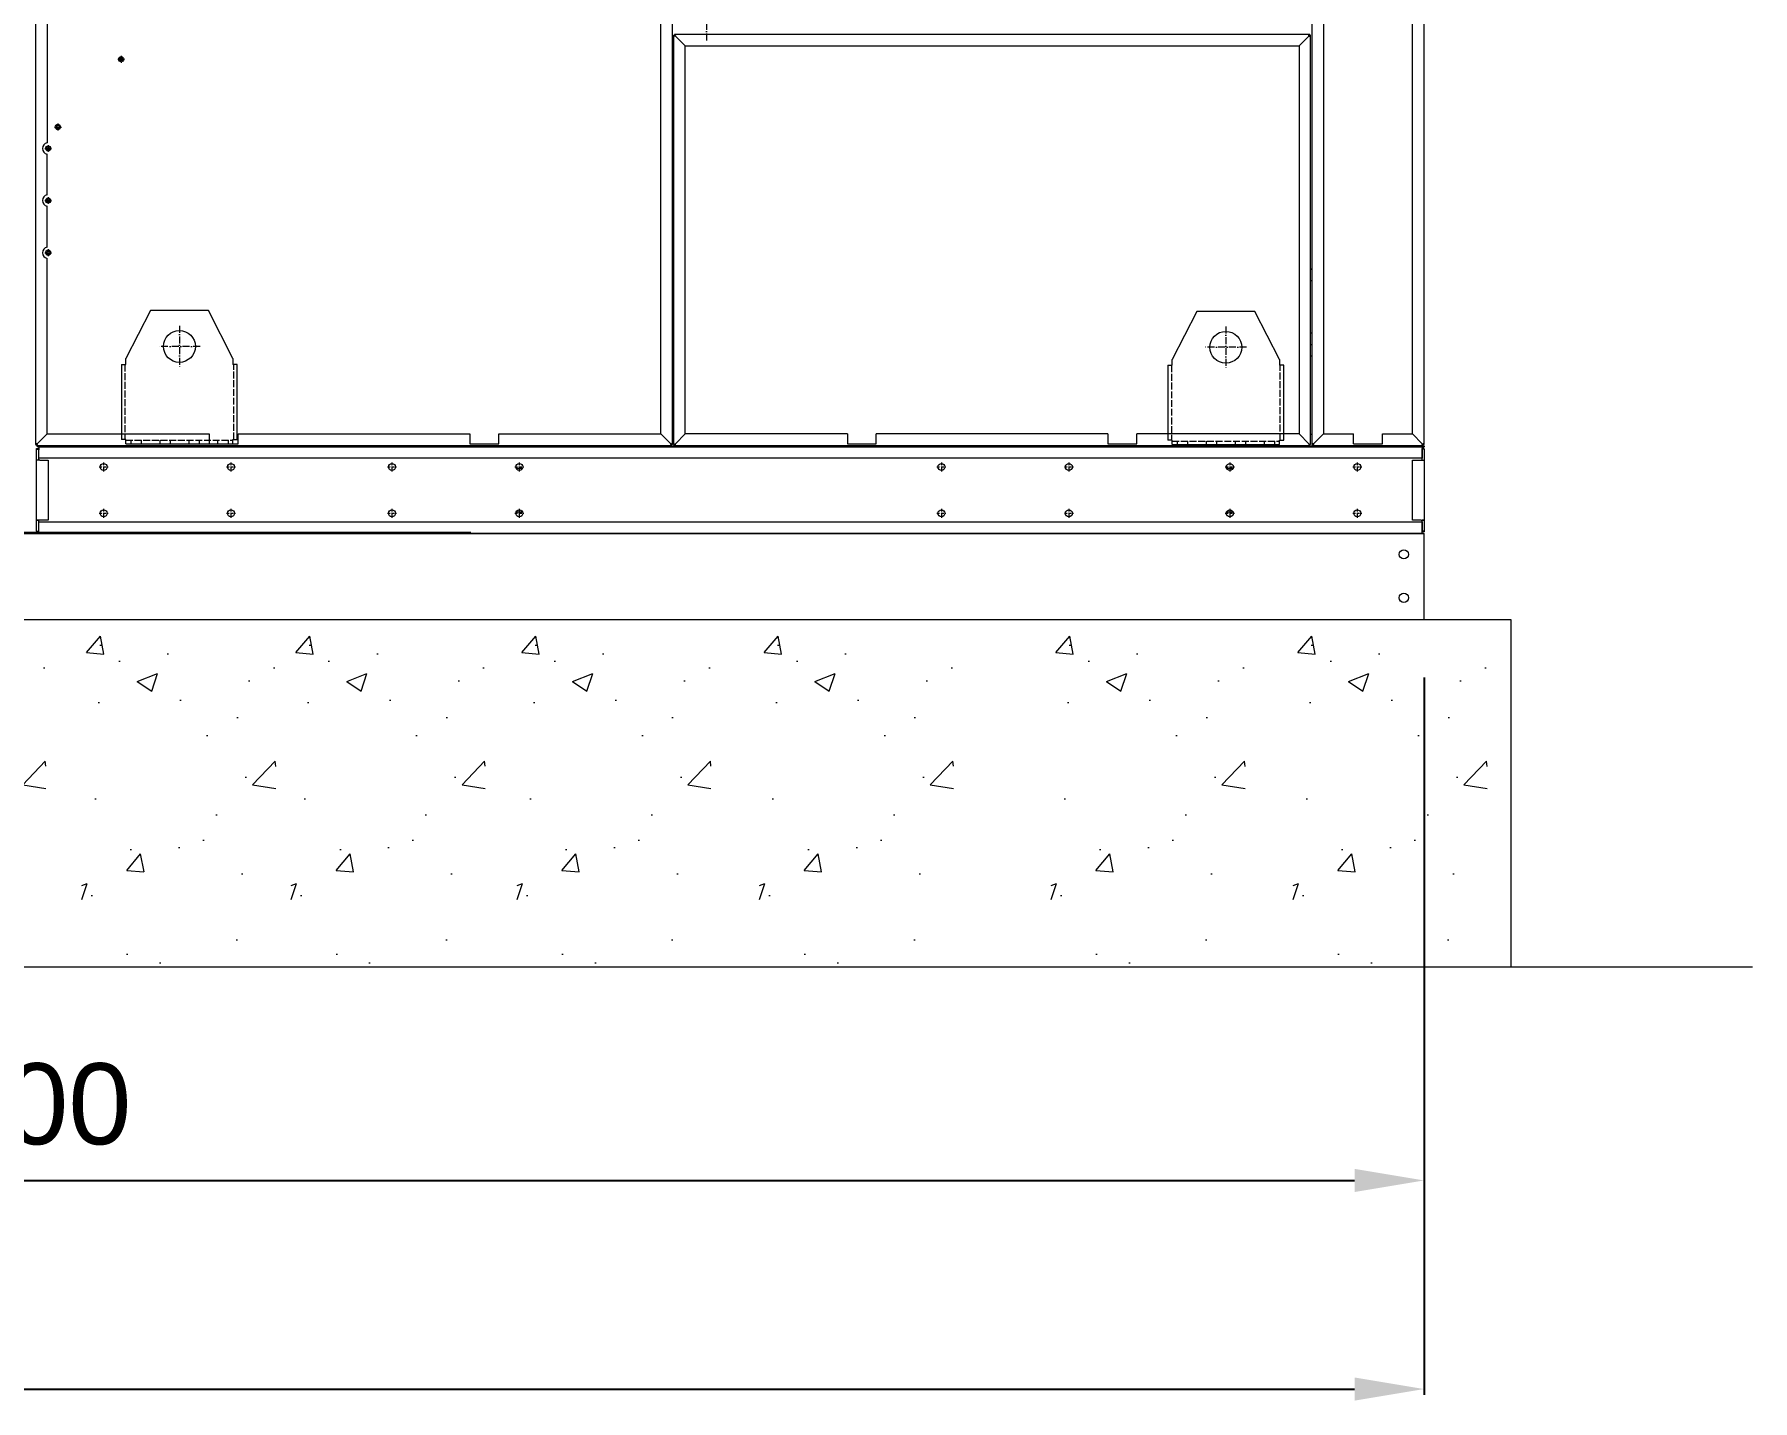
# Model space of a CAD drawing. Header units: millimetres. Extents: x -17070 to 45188, y -291348 to 34911.
# Drawn here: x 28873 to 31841, y 20202 to 22561 of the extents above; entities that cross this region are included whole.
import ezdxf

# ---------------------------------------------------------------- set-up
doc = ezdxf.new("R2010")
doc.units = ezdxf.units.MM
doc.linetypes.add('DASHDOT', pattern=[18.5, 12, -3, 0.5, -3])
doc.linetypes.add('DASHED', pattern=[15, 12, -3])
doc.layers.add('냉각탑_기초', color=23, linetype='Continuous')
doc.styles.get("Standard").update_dxf_attribs({"font": 'arial.ttf'})
doc.dimstyles.new('1.40', dxfattribs={"dimscale": 20, "dimtxt": 1.5, "dimasz": 1, "dimexe": 0.5, "dimexo": 0.5, "dimgap": 0.5, "dimtad": 1, "dimdec": 0, "dimzin": 0, "dimdsep": 46, "dimtxsty": 'Standard', "dimcen": 0, "dimclrd": 2, "dimclre": 2, "dimclrt": 3, "dimadec": 0, "dimazin": 0, "dimtfac": 1, "dimtdec": 0, "dimtmove": 0, "dimatfit": 0, "dimfxl": 1, "dimtolj": 1, "dimtzin": 0, "dimlwd": -1, "dimlwe": -1, "dimarcsym": 0})

# ---------------------------------------------------------------- blocks, each defined once
blk = doc.blocks.new('*D459')
at = {"color": 2, "transparency": 16777216}
for p, q in [((26373.4, 21598.8), (26373.4, 20571.8)), ((31273.4, 21450.4), (31273.4, 20571.8)), ((26493.4, 20581.8), (31153.4, 20581.8))]:
    blk.add_line(p, q, dxfattribs=at)
for points in [[(26493.4, 20601.8), (26493.4, 20561.8), (26373.4, 20581.8)], [(31153.4, 20601.8), (31153.4, 20561.8), (31273.4, 20581.8)]]:
    blk.add_solid(points, dxfattribs=at)
at = {"layer": 'Defpoints', "color": 0, "transparency": 16777216}
for p in [(26373.4, 21698.8), (31273.4, 21550.4), (31273.4, 20581.8)]:
    blk.add_point(p, dxfattribs=at)
at = {"color": 3, "lineweight": 5, "transparency": 16777216, "insert": (28823.4, 20713.2), "char_height": 140, "attachment_point": 5}
blk.add_mtext('\\A1;4900', dxfattribs=at)
blk = doc.blocks.new('*D451')
at = {"color": 2, "transparency": 16777216}
for p, q in [((25373.4, 21450.4), (25373.4, 20211.6)), ((31273.4, 21450.4), (31273.4, 20211.6)), ((25493.4, 20221.6), (31153.4, 20221.6))]:
    blk.add_line(p, q, dxfattribs=at)
for points in [[(25493.4, 20241.6), (25493.4, 20201.6), (25373.4, 20221.6)], [(31153.4, 20241.6), (31153.4, 20201.6), (31273.4, 20221.6)]]:
    blk.add_solid(points, dxfattribs=at)
at = {"layer": 'Defpoints', "color": 0, "transparency": 16777216}
for p in [(25373.4, 21550.4), (31273.4, 21550.4), (31273.4, 20221.6)]:
    blk.add_point(p, dxfattribs=at)
at = {"color": 3, "lineweight": 5, "transparency": 16777216, "insert": (28323.4, 20353.1), "char_height": 140, "attachment_point": 5}
blk.add_mtext('\\A1;5900', dxfattribs=at)
blk = doc.blocks.new('457536')
at = {"color": 7, "lineweight": 5}
for p, q in [((114592.520962, 89152.297332), (114550.020962, 89069.297332)), ((114692.520962, 89152.297332), (114592.520962, 89152.297332)), ((114735.020962, 89069.297332), (114692.520962, 89152.297332)), ((114542.520962, 89059.297332), (114542.520962, 88929.797332)), ((114742.520962, 88929.797332), (114742.520962, 89059.297332)), ((114550.020962, 88922.297332), (114735.020962, 88922.297332))]:
    blk.add_line(p, q, dxfattribs=at)
at = {"color": 7, "linetype": 'DASHDOT', "lineweight": 5}
for p, q in [((114642.520962, 89126.047332), (114642.520962, 89054.547332)), ((114678.270962, 89090.297332), (114606.770962, 89090.297332))]:
    blk.add_line(p, q, dxfattribs=at)
at = {"color": 7, "lineweight": 5, "ltscale": 0.09375}
for p, q in [((114542.520962, 89059.297332), (114550.020962, 89059.297332)), ((114742.520962, 89059.297332), (114735.020962, 89059.297332)), ((114550.020962, 88929.797332), (114542.520962, 88929.797332)), ((114550.020962, 88922.297332), (114550.020962, 88929.797332)), ((114735.020962, 88929.797332), (114742.520962, 88929.797332)), ((114735.020962, 88922.297332), (114735.020962, 88929.797332))]:
    blk.add_line(p, q, dxfattribs=at)
at = {"color": 7, "linetype": 'DASHED', "lineweight": 5}
for p, q in [((114548.520962, 89059.297332), (114548.520962, 88929.797332)), ((114736.520962, 88929.797332), (114736.520962, 89059.297332)), ((114550.020962, 88928.297332), (114735.020962, 88928.297332))]:
    blk.add_line(p, q, dxfattribs=at)
at = {"color": 7, "lineweight": 5, "ltscale": 0.125}
for p, q in [((114550.020962, 89059.297332), (114550.020962, 89069.297332)), ((114735.020962, 89069.297332), (114735.020962, 89059.297332))]:
    blk.add_line(p, q, dxfattribs=at)
at = {"color": 7, "linetype": 'DASHED', "lineweight": 5, "ltscale": 0.075}
for p, q in [((114558.520962, 88928.297332), (114558.520962, 88922.297332)), ((114576.520962, 88928.297332), (114576.520962, 88922.297332)), ((114608.520962, 88928.297332), (114608.520962, 88922.297332)), ((114626.520962, 88928.297332), (114626.520962, 88922.297332)), ((114658.520962, 88928.297332), (114658.520962, 88922.297332)), ((114676.520962, 88928.297332), (114676.520962, 88922.297332)), ((114708.520962, 88928.297332), (114708.520962, 88922.297332)), ((114726.520962, 88928.297332), (114726.520962, 88922.297332))]:
    blk.add_line(p, q, dxfattribs=at)
at = {"color": 7, "lineweight": 5}
blk.add_circle((114642.520962, 89090.297332), 27.5, dxfattribs=at)
blk = doc.blocks.new('1')
at = {"color": 7, "lineweight": 20}
for p, q in [((28875.4, 24895.7), (28875.4, 21853.9)), ((29975.4, 21853.9), (29975.4, 24895.7)), ((31079.4, 24895.7), (31079.4, 21853.9)), ((31273.4, 21853.9), (31273.4, 24895.7)), ((29955.4, 21870.8), (29955.4, 24870.1)), ((28895.4, 24689.7), (28895.4, 22373.6)), ((31099.4, 24531.1), (31099.4, 21870.8)), ((31253.4, 21870.8), (31253.4, 23860.9)), ((29977.4, 22557.7), (29977.4, 21853.9)), ((31074.3, 22560.8), (29980.5, 22560.8)), ((29997.4, 22540.8), (29980.5, 22557.7)), ((29980.5, 22557.7), (29997.4, 22540.8)), ((31074.3, 22557.7), (31057.4, 22540.8)), ((31057.4, 22540.8), (31074.3, 22557.7)), ((31077.4, 21853.9), (31077.4, 22557.7)), ((29997.4, 21870.8), (29997.4, 22540.8)), ((29997.4, 22540.8), (31057.4, 22540.8)), ((31057.4, 22540.8), (31057.4, 21870.8)), ((28895.4, 22283.6), (28895.4, 22354)), ((28895.4, 22193.6), (28895.4, 22264)), ((28895.4, 21870.8), (28895.4, 22174)), ((28878.5, 21853.9), (28895.4, 21870.8)), ((28895.4, 21870.8), (28878.5, 21853.9)), ((28895.4, 21870.8), (29175.4, 21870.8)), ((29225.4, 21870.8), (29625.4, 21870.8)), ((29675.4, 21870.8), (29955.4, 21870.8)), ((29955.4, 21870.8), (29972.3, 21853.9)), ((29980.5, 21853.9), (29997.4, 21870.8)), ((29997.4, 21870.8), (29980.5, 21853.9)), ((30277.4, 21870.8), (29997.4, 21870.8)), ((30727.4, 21870.8), (30327.4, 21870.8)), ((31057.4, 21870.8), (30777.4, 21870.8)), ((31057.4, 21870.8), (31074.3, 21853.9)), ((31074.3, 21853.9), (31057.4, 21870.8)), ((31082.5, 21853.9), (31099.4, 21870.8)), ((31099.4, 21870.8), (31151.4, 21870.8)), ((31201.4, 21870.8), (31253.4, 21870.8)), ((31253.4, 21870.8), (31270.3, 21853.9)), ((31270.3, 21853.9), (31253.4, 21870.8)), ((28878.5, 21850.8), (29972.3, 21850.8)), ((28880.2, 21850.4), (31273.4, 21850.4)), ((28880.9, 21848.8), (31269.9, 21848.8)), ((29175.4, 21853.9), (29225.4, 21853.9)), ((29625.4, 21853.9), (29675.4, 21853.9)), ((29980.5, 21850.8), (31074.3, 21850.8)), ((30277.4, 21853.9), (30327.4, 21853.9)), ((30727.4, 21853.9), (30777.4, 21853.9)), ((31082.5, 21850.8), (31270.3, 21850.8)), ((31151.4, 21853.9), (31201.4, 21853.9)), ((28877.4, 21722), (28877.4, 21825.6)), ((31269.9, 21828.8), (28880.9, 21828.8)), ((28897.4, 21825.6), (28897.4, 21722)), ((31253.4, 21722), (31253.4, 21825.6)), ((31273.4, 21825.6), (31273.4, 21722)), ((28880.9, 21718.8), (31269.9, 21718.8)), ((31269.9, 21698.8), (28880.9, 21698.8))]:
    blk.add_line(p, q, dxfattribs=at)
at = {"color": 7, "lineweight": 20, "ltscale": 0.0375}
for p, q in [((29977.4, 22559.2), (29977.4, 22557.7)), ((29980.5, 22560.8), (29979, 22560.8)), ((29979, 22557.7), (29979, 22559.2)), ((29979, 22559.2), (29980.5, 22559.2)), ((31075.8, 22560.8), (31074.3, 22560.8)), ((31074.3, 22559.2), (31075.8, 22559.2)), ((31075.8, 22559.2), (31075.8, 22557.7)), ((31077.4, 22557.7), (31077.4, 22559.2)), ((28875.4, 21853.9), (28875.4, 21852.4)), ((28877, 21852.4), (28877, 21853.9)), ((28878.5, 21853.9), (28877, 21853.9)), ((28878.5, 21852.4), (28877, 21852.4)), ((28877, 21850.8), (28878.5, 21850.8)), ((28877.4, 21852.4), (28877.4, 21853.9)), ((28878.5, 21853.9), (28878.5, 21852.4)), ((29972.3, 21853.9), (29973.8, 21853.9)), ((29973.8, 21852.4), (29972.3, 21852.4)), ((29972.3, 21850.8), (29973.8, 21850.8)), ((29973.8, 21853.9), (29973.8, 21852.4)), ((29975.4, 21852.4), (29975.4, 21853.9)), ((29977.4, 21853.9), (29977.4, 21852.4)), ((29979, 21852.4), (29979, 21853.9)), ((29980.5, 21852.4), (29979, 21852.4)), ((29979, 21850.8), (29980.5, 21850.8)), ((31075.8, 21852.4), (31074.3, 21852.4)), ((31074.3, 21850.8), (31075.8, 21850.8)), ((31075.8, 21853.9), (31075.8, 21852.4)), ((31077.4, 21852.4), (31077.4, 21853.9)), ((31079.4, 21853.9), (31079.4, 21852.4)), ((31081, 21852.4), (31081, 21853.9)), ((31082.5, 21853.9), (31081, 21853.9)), ((31082.5, 21852.4), (31081, 21852.4)), ((31081, 21850.8), (31082.5, 21850.8)), ((31082.5, 21853.9), (31082.5, 21852.4)), ((31270.3, 21853.9), (31271.8, 21853.9)), ((31271.8, 21852.4), (31270.3, 21852.4)), ((31270.3, 21850.8), (31271.8, 21850.8)), ((31271.8, 21853.9), (31271.8, 21852.4)), ((31273.4, 21852.4), (31273.4, 21853.9))]:
    blk.add_line(p, q, dxfattribs=at)
at = {"color": 7, "lineweight": 20, "ltscale": 0.04}
for p, q in [((29977.4, 22559.2), (29979, 22559.2)), ((29979, 22560.8), (29979, 22559.2)), ((29980.5, 22560.8), (29980.5, 22559.2)), ((31075.8, 22560.8), (31075.8, 22559.2)), ((31077.4, 22559.2), (31075.8, 22559.2)), ((28875.4, 21853.9), (28877, 21853.9)), ((28875.4, 21852.4), (28877, 21852.4)), ((28877, 21850.8), (28877, 21852.4)), ((28878.5, 21850.8), (28878.5, 21852.4)), ((29972.3, 21850.8), (29972.3, 21852.4)), ((29975.4, 21853.9), (29973.8, 21853.9)), ((29973.8, 21850.8), (29973.8, 21852.4)), ((29975.4, 21852.4), (29973.8, 21852.4)), ((29977.4, 21853.9), (29979, 21853.9)), ((29977.4, 21852.4), (29979, 21852.4)), ((29979, 21850.8), (29979, 21852.4)), ((29980.5, 21850.8), (29980.5, 21852.4)), ((31077.4, 21853.9), (31075.8, 21853.9)), ((31077.4, 21852.4), (31075.8, 21852.4)), ((31075.8, 21850.8), (31075.8, 21852.4)), ((31079.4, 21853.9), (31081, 21853.9)), ((31079.4, 21852.4), (31081, 21852.4)), ((31081, 21850.8), (31081, 21852.4)), ((31082.5, 21850.8), (31082.5, 21852.4)), ((31270.3, 21850.8), (31270.3, 21852.4)), ((31273.4, 21853.9), (31271.8, 21853.9)), ((31273.4, 21852.4), (31271.8, 21852.4)), ((31271.8, 21850.8), (31271.8, 21852.4)), ((31273.4, 21850.4), (31273.4, 21848.8))]:
    blk.add_line(p, q, dxfattribs=at)
at = {"color": 7, "lineweight": 20, "ltscale": 0.011313}
for p, q in [((29977.4, 22557.7), (29977.9, 22557.7)), ((31074.3, 22560.8), (31074.3, 22560.3)), ((31077.4, 22557.7), (31077, 22557.7)), ((31074.3, 21850.8), (31074.3, 21851.2))]:
    blk.add_line(p, q, dxfattribs=at)
at = {"color": 7, "lineweight": 20, "ltscale": 0.0775}
for p, q in [((29980.5, 22557.7), (29977.4, 22557.7)), ((31074.3, 22557.7), (31074.3, 22560.8)), ((31074.3, 22557.7), (31077.4, 22557.7)), ((29972.3, 21853.9), (29972.3, 21850.8)), ((31074.3, 21853.9), (31074.3, 21850.8)), ((31270.3, 21853.9), (31270.3, 21850.8))]:
    blk.add_line(p, q, dxfattribs=at)
at = {"color": 7, "linetype": 'DASHDOT', "lineweight": 20}
blk.add_line((30034.3, 22580.5), (30034.3, 22548), dxfattribs=at)
at = {"color": 7, "linetype": 'DASHDOT', "lineweight": 20, "ltscale": 0.2925}
for p, q in [((29023.2, 22523.6), (29023.2, 22511.9)), ((28914.1, 22406.6), (28914.1, 22394.9)), ((28897.3, 22369.6), (28897.3, 22357.9)), ((28897.3, 22279.6), (28897.3, 22267.9)), ((28897.3, 22189.6), (28897.3, 22177.9))]:
    blk.add_line(p, q, dxfattribs=at)
at = {"color": 7, "lineweight": 20, "ltscale": 0.1}
blk.add_line((29977.4, 22525), (29975.4, 22528.5), dxfattribs=at)
at = {"color": 7, "linetype": 'DASHDOT', "lineweight": 20, "ltscale": 0.292502}
for p, q in [((29017.4, 22517.8), (29029.1, 22517.8)), ((28891.5, 22363.8), (28903.2, 22363.8)), ((28891.5, 22273.8), (28903.2, 22273.8)), ((28891.5, 22183.8), (28903.2, 22183.8))]:
    blk.add_line(p, q, dxfattribs=at)
at = {"color": 7, "linetype": 'DASHDOT', "lineweight": 20, "ltscale": 0.195001}
for p, q in [((29019.4, 22517.8), (29027.2, 22517.8)), ((28910.3, 22400.7), (28918.1, 22400.7)), ((28897.4, 22367.7), (28897.4, 22359.9)), ((28893.5, 22273.8), (28901.3, 22273.8))]:
    blk.add_line(p, q, dxfattribs=at)
at = {"color": 7, "linetype": 'DASHDOT', "lineweight": 20, "ltscale": 0.195}
for p, q in [((29023.3, 22521.7), (29023.3, 22513.9)), ((28914.2, 22404.6), (28914.2, 22396.8)), ((28897.4, 22277.7), (28897.4, 22269.9)), ((28897.4, 22187.7), (28897.4, 22179.9))]:
    blk.add_line(p, q, dxfattribs=at)
at = {"color": 7, "linetype": 'DASHDOT', "lineweight": 20, "ltscale": 0.292499}
blk.add_line((28908.3, 22400.8), (28920, 22400.8), dxfattribs=at)
at = {"color": 7, "linetype": 'DASHDOT', "lineweight": 20, "ltscale": 0.194998}
for p, q in [((28893.5, 22363.8), (28901.3, 22363.8)), ((28893.5, 22183.8), (28901.3, 22183.8))]:
    blk.add_line(p, q, dxfattribs=at)
at = {"color": 7, "lineweight": 20, "ltscale": 0.05}
for p, q in [((29977.4, 22155.4), (29975.4, 22155.4)), ((31079.4, 22155.4), (31077.4, 22155.4)), ((31077.4, 22155.4), (31079.4, 22155.4)), ((31079.4, 22135.4), (31077.4, 22135.4)), ((29975.4, 22045.4), (29977.4, 22045.4)), ((29975.4, 22025.4), (29977.4, 22025.4)), ((31077.4, 22045.4), (31079.4, 22045.4)), ((31077.4, 22025.4), (31079.4, 22025.4)), ((31077.4, 21870.4), (31079.4, 21870.4))]:
    blk.add_line(p, q, dxfattribs=at)
at = {"color": 7, "lineweight": 20, "ltscale": 0.049994}
for p, q in [((29977.4, 22135.4), (29975.4, 22135.4)), ((31079.4, 22005.4), (31077.4, 22005.4))]:
    blk.add_line(p, q, dxfattribs=at)
at = {"color": 7, "lineweight": 20, "ltscale": 0.4225}
for p, q in [((29175.4, 21870.8), (29175.4, 21853.9)), ((29225.4, 21853.9), (29225.4, 21870.8)), ((29625.4, 21870.8), (29625.4, 21853.9)), ((29675.4, 21853.9), (29675.4, 21870.8)), ((30277.4, 21870.8), (30277.4, 21853.9)), ((30327.4, 21853.9), (30327.4, 21870.8)), ((30727.4, 21870.8), (30727.4, 21853.9)), ((30777.4, 21853.9), (30777.4, 21870.8)), ((31151.4, 21853.9), (31151.4, 21870.8)), ((31201.4, 21853.9), (31201.4, 21870.8))]:
    blk.add_line(p, q, dxfattribs=at)
at = {"color": 7, "lineweight": 20, "ltscale": 0.0225}
for p, q in [((28877.4, 21844.7), (28877.4, 21845.6)), ((28877.4, 21844.7), (28877.4, 21845.6)), ((28880.6, 21844.7), (28880.6, 21845.6)), ((31270.2, 21844.7), (31270.2, 21845.6)), ((31273.4, 21844.7), (31273.4, 21845.6)), ((28877.4, 21702.9), (28877.4, 21702)), ((28877.4, 21702.9), (28877.4, 21702)), ((28880.6, 21702.9), (28880.6, 21702)), ((31270.2, 21702.9), (31270.2, 21702)), ((31273.4, 21702.9), (31273.4, 21702))]:
    blk.add_line(p, q, dxfattribs=at)
at = {"color": 7, "lineweight": 20, "ltscale": 0.08}
for p, q in [((28877.4, 21845.6), (28880.6, 21845.6)), ((28877.4, 21844.7), (28880.6, 21844.7)), ((31273.4, 21845.6), (31270.2, 21845.6)), ((31273.4, 21844.7), (31270.2, 21844.7)), ((28877.4, 21722), (28880.6, 21722)), ((31273.4, 21722), (31270.2, 21722)), ((28877.4, 21702.9), (28880.6, 21702.9)), ((28877.4, 21702), (28880.6, 21702)), ((31273.4, 21702.9), (31270.2, 21702.9)), ((31273.4, 21702), (31270.2, 21702))]:
    blk.add_line(p, q, dxfattribs=at)
at = {"color": 7, "lineweight": 20, "ltscale": 0.4775}
for p, q in [((28877.4, 21825.6), (28877.4, 21844.7)), ((28880.6, 21844.7), (28880.6, 21825.6)), ((31270.2, 21825.6), (31270.2, 21844.7)), ((31273.4, 21844.7), (31273.4, 21825.6)), ((28877.4, 21702.9), (28877.4, 21722)), ((28880.6, 21722), (28880.6, 21702.9)), ((31270.2, 21702.9), (31270.2, 21722)), ((31273.4, 21722), (31273.4, 21702.9))]:
    blk.add_line(p, q, dxfattribs=at)
at = {"color": 7, "lineweight": 20, "ltscale": 0.017501}
blk.add_line((28880.2, 21848.8), (28880.9, 21848.8), dxfattribs=at)
at = {"color": 7, "lineweight": 20, "ltscale": 0.0075}
for p, q in [((28880.9, 21845.6), (28880.6, 21845.6)), ((28880.9, 21702), (28880.6, 21702))]:
    blk.add_line(p, q, dxfattribs=at)
at = {"color": 7, "lineweight": 20, "ltscale": 0.13}
for p, q in [((28880.9, 21848.8), (28880.9, 21843.6)), ((31269.9, 21848.8), (31269.9, 21843.6)), ((28882.6, 21825.6), (28877.4, 21825.6)), ((31268.2, 21825.6), (31273.4, 21825.6)), ((28882.6, 21722), (28877.4, 21722)), ((31268.2, 21722), (31273.4, 21722)), ((28880.9, 21698.8), (28880.9, 21704)), ((31269.9, 21698.8), (31269.9, 21704))]:
    blk.add_line(p, q, dxfattribs=at)
at = {"color": 7, "lineweight": 20, "ltscale": 0.37}
for p, q in [((28880.9, 21828.8), (28880.9, 21843.6)), ((31269.9, 21843.6), (31269.9, 21828.8)), ((28882.6, 21825.6), (28897.4, 21825.6)), ((31253.4, 21825.6), (31268.2, 21825.6)), ((28897.4, 21722), (28882.6, 21722)), ((31268.2, 21722), (31253.4, 21722)), ((28880.9, 21704), (28880.9, 21718.8)), ((31269.9, 21718.8), (31269.9, 21704))]:
    blk.add_line(p, q, dxfattribs=at)
at = {"color": 7, "lineweight": 20, "ltscale": 0.010007}
for p, q in [((29474.4, 21850.4), (29474.4, 21850.8)), ((29727.4, 21850.4), (29727.4, 21850.8)), ((30921.4, 21850.4), (30921.4, 21850.8)), ((31174.4, 21850.4), (31174.4, 21850.8))]:
    blk.add_line(p, q, dxfattribs=at)
at = {"color": 7, "lineweight": 20, "ltscale": 0.087499}
blk.add_line((31269.9, 21848.8), (31273.4, 21848.8), dxfattribs=at)
at = {"color": 7, "lineweight": 20, "ltscale": 0.007482}
for p, q in [((31269.9, 21845.6), (31270.2, 21845.6)), ((31269.9, 21702), (31270.2, 21702))]:
    blk.add_line(p, q, dxfattribs=at)
at = {"color": 7, "lineweight": 20, "ltscale": 0.01003}
for p, q in [((28877.4, 21825.6), (28877.8, 21825.6)), ((31273.4, 21825.6), (31273, 21825.6))]:
    blk.add_line(p, q, dxfattribs=at)
at = {"color": 7, "linetype": 'DASHDOT', "lineweight": 20, "ltscale": 0.389999}
for p, q in [((28985.1, 21813.8), (29000.7, 21813.8)), ((29205.1, 21813.8), (29220.7, 21813.8)), ((29483.1, 21813.8), (29498.7, 21813.8)), ((28985.1, 21733.8), (29000.7, 21733.8)), ((29205.1, 21733.8), (29220.7, 21733.8)), ((29483.1, 21733.8), (29498.7, 21733.8))]:
    blk.add_line(p, q, dxfattribs=at)
at = {"color": 7, "linetype": 'DASHDOT', "lineweight": 20, "ltscale": 0.39}
for p, q in [((28992.9, 21821.6), (28992.9, 21806)), ((29212.9, 21821.6), (29212.9, 21806)), ((29490.9, 21821.6), (29490.9, 21806)), ((29710.9, 21821.6), (29710.9, 21806)), ((30439.9, 21821.6), (30439.9, 21806)), ((30659.9, 21821.6), (30659.9, 21806)), ((30937.9, 21821.6), (30937.9, 21806)), ((31157.9, 21821.6), (31157.9, 21806)), ((28992.9, 21741.6), (28992.9, 21726)), ((29212.9, 21741.6), (29212.9, 21726)), ((29490.9, 21741.6), (29490.9, 21726)), ((29710.9, 21741.6), (29710.9, 21726)), ((30439.9, 21741.6), (30439.9, 21726)), ((30659.9, 21741.6), (30659.9, 21726)), ((30937.9, 21741.6), (30937.9, 21726)), ((31157.9, 21741.6), (31157.9, 21726))]:
    blk.add_line(p, q, dxfattribs=at)
at = {"color": 7, "linetype": 'DASHDOT', "lineweight": 20, "ltscale": 0.389996}
for p, q in [((29703.1, 21813.8), (29718.7, 21813.8)), ((30432.1, 21813.8), (30447.7, 21813.8)), ((30652.1, 21813.8), (30667.7, 21813.8)), ((30930.1, 21813.8), (30945.7, 21813.8)), ((31150.1, 21813.8), (31165.7, 21813.8)), ((29703.1, 21733.8), (29718.7, 21733.8)), ((30432.1, 21733.8), (30447.7, 21733.8)), ((30652.1, 21733.8), (30667.7, 21733.8)), ((30930.1, 21733.8), (30945.7, 21733.8)), ((31150.1, 21733.8), (31165.7, 21733.8))]:
    blk.add_line(p, q, dxfattribs=at)
at = {"color": 7, "lineweight": 20, "ltscale": 0.272691}
for p, q in [((29716.4, 21811.3), (29705.5, 21811.3)), ((30943.4, 21811.3), (30932.5, 21811.3))]:
    blk.add_line(p, q, dxfattribs=at)
at = {"color": 7, "lineweight": 20, "ltscale": 0.272744}
for p, q in [((29705.5, 21736.3), (29716.4, 21736.3)), ((30932.5, 21736.3), (30943.4, 21736.3))]:
    blk.add_line(p, q, dxfattribs=at)
at = {"color": 0, "lineweight": 20}
for p, q in [((25373.4, 21698.8), (31273.4, 21698.8)), ((31273.4, 21698.8), (26373.4, 21698.8)), ((31273.4, 21550.4), (31273.4, 21698.8))]:
    blk.add_line(p, q, dxfattribs=at)
at = {"color": 7, "lineweight": 20, "ltscale": 0.280701}
blk.add_line((29627.4, 21700.4), (26419.4, 21700.4), dxfattribs=at)
at = {"lineweight": 5}
blk.add_line((25373.4, 21550.4), (31273.4, 21550.4), dxfattribs=at)
at = {"color": 7, "lineweight": 20}
for centre, radius in [((29023.2, 22517.8), 4.5), ((29023.3, 22517.8), 3), ((28914.1, 22400.8), 4.5), ((28914.2, 22400.7), 3), ((28897.3, 22363.8), 4.5), ((28897.4, 22363.8), 3), ((28897.3, 22273.8), 4.5), ((28897.4, 22273.8), 3), ((28897.3, 22183.8), 4.5), ((28897.4, 22183.8), 3), ((28992.9, 21813.8), 6), ((29212.9, 21813.8), 6), ((29490.9, 21813.8), 6), ((29710.9, 21813.8), 6), ((30439.9, 21813.8), 6), ((30659.9, 21813.8), 6), ((30937.9, 21813.8), 6), ((31157.9, 21813.8), 6), ((28992.9, 21733.8), 6), ((29212.9, 21733.8), 6), ((29490.9, 21733.8), 6), ((29710.9, 21733.8), 6), ((30439.9, 21733.8), 6), ((30659.9, 21733.8), 6), ((30937.9, 21733.8), 6), ((31157.9, 21733.8), 6)]:
    blk.add_circle(centre, radius, dxfattribs=at)
at = {"lineweight": 20}
for centre in [(31238.4, 21662.9), (31238.4, 21587.9)]:
    blk.add_circle(centre, 8, dxfattribs=at)
at = {"color": 7, "lineweight": 20}
for centre, radius, start, end in [((28897.3, 22363.8), 10, 100.9528, 259.0472), ((28897.3, 22273.8), 10, 100.9528, 259.0472), ((28897.3, 22183.8), 10, 100.9528, 259.0472), ((28880.2, 21851.6), 2.8, 196.6008, 270), ((28880.2, 21851.6), 1.2, 221.8083, 270), ((31268.2, 21843.6), 5.2, 22.62, 70.9179), ((29458.6, 21704), 5.2, 269.7376, 270), ((29523.2, 21704), 5.2, 270, 270.2624), ((29743.2, 21704), 5.2, 270, 270.2624), ((30905.6, 21704), 5.2, 269.7376, 270), ((30970.2, 21704), 5.2, 270, 270.2624), ((31125.6, 21704), 5.2, 269.7376, 270), ((31190.2, 21704), 5.2, 270, 270.2624)]:
    blk.add_arc(centre, radius, start, end, dxfattribs=at)
at = {"color": 0, "lineweight": 20}
for p in [(-85518.6, -67068.4), (-83711.6, -67069.9)]:
    blk.add_blockref('457536', p, dxfattribs=at)

msp = doc.modelspace()

# ---------------------------------------------------------------- hatches: boundary and pattern name
at = {"layer": '냉각탑_기초', "lineweight": 20, "ltscale": 30}
h = msp.add_hatch(dxfattribs=at)
h.set_pattern_fill('AR-CONC', color=256, scale=50, style=0)
h.set_pattern_definition([(50, (13964.67, 5009.1), (358.63, -31.376), [37.5, -412.5]), (355, (13964.67, 5009.1), (-69.3757, 376.096), [30, -330]), (100.4514, (13994.55, 5006.5), (289.2547, 344.72), [31.87, -350.571]), (46.1842, (13964.67, 5109.1), (533.6205, -82.7595), [56.25, -618.75]), (96.6356, (14009.14, 5102.2), (467.331, 487.059), [47.805, -525.856]), (351.1842, (13964.67, 5109.1), (467.331, 487.059), [45, -495]), (21, (14014.67, 5084.1), (298.4535, -201.3094), [37.5, -412.5]), (326, (14014.67, 5084.1), (121.6577, 362.575), [30, -330]), (71.4514, (14039.54, 5067.34), (420.1113, 161.265), [31.87, -350.571]), (37.5, (13964.67, 5009.11), (6.0799, 166.4469), [0, -326, 0, -335, 0, -331.25]), (7.5, (13964.67, 5009.11), (131.5348, 197.2059), [0, -191, 0, -318.5, 0, -126.25]), (327.5, (13853.17, 5009.11), (266.9112, -11.2774), [0, -125, 0, -390, 0, -517.5]), (317.5, (13803.17, 5009.1), (291.593, 50.0525), [0, -162.5, 0, -259, 0, -367.5])])
h.paths.add_polyline_path([(28893.2, 21550.4), (28558.2, 21550.4), (28558.2, 20950.4), (28893.2, 20950.4)])
h = msp.add_hatch(dxfattribs=at)
h.set_pattern_fill('AR-CONC', color=256, scale=50, style=0)
h.set_pattern_definition([(50, (14361.75, 5009.1), (358.63, -31.376), [37.5, -412.5]), (355, (14361.75, 5009.1), (-69.3757, 376.096), [30, -330]), (100.4514, (14391.64, 5006.5), (289.2547, 344.72), [31.87, -350.571]), (46.1842, (14361.75, 5109.1), (533.6205, -82.7595), [56.25, -618.75]), (96.6356, (14406.2, 5102.2), (467.331, 487.059), [47.805, -525.856]), (351.1842, (14361.75, 5109.1), (467.331, 487.059), [45, -495]), (21, (14411.75, 5084.1), (298.4535, -201.3094), [37.5, -412.5]), (326, (14411.75, 5084.1), (121.6577, 362.575), [30, -330]), (71.4514, (14436.63, 5067.34), (420.1113, 161.265), [31.87, -350.571]), (37.5, (14361.75, 5009.11), (6.0799, 166.4469), [0, -326, 0, -335, 0, -331.25]), (7.5, (14361.75, 5009.11), (131.5348, 197.2059), [0, -191, 0, -318.5, 0, -126.25]), (327.5, (14250.25, 5009.11), (266.9112, -11.2774), [0, -125, 0, -390, 0, -517.5]), (317.5, (14200.25, 5009.1), (291.593, 50.0525), [0, -162.5, 0, -259, 0, -367.5])])
h.paths.add_polyline_path([(29290.3, 21550.4), (28955.3, 21550.4), (28955.3, 20950.4), (29290.3, 20950.4)])
h = msp.add_hatch(dxfattribs=at)
h.set_pattern_fill('AR-CONC', color=256, scale=50, style=0)
h.set_pattern_definition([(50, (14723.4, 5009.1), (358.63, -31.376), [37.5, -412.5]), (355, (14723.4, 5009.1), (-69.3757, 376.096), [30, -330]), (100.4514, (14753.28, 5006.5), (289.2547, 344.72), [31.87, -350.571]), (46.1842, (14723.4, 5109.1), (533.6205, -82.7595), [56.25, -618.75]), (96.6356, (14767.86, 5102.2), (467.331, 487.059), [47.805, -525.856]), (351.1842, (14723.4, 5109.1), (467.331, 487.059), [45, -495]), (21, (14773.4, 5084.1), (298.4535, -201.3094), [37.5, -412.5]), (326, (14773.4, 5084.1), (121.6577, 362.575), [30, -330]), (71.4514, (14798.26, 5067.34), (420.1113, 161.265), [31.87, -350.571]), (37.5, (14723.39, 5009.11), (6.0799, 166.4469), [0, -326, 0, -335, 0, -331.25]), (7.5, (14723.39, 5009.11), (131.5348, 197.2059), [0, -191, 0, -318.5, 0, -126.25]), (327.5, (14611.89, 5009.11), (266.9112, -11.2774), [0, -125, 0, -390, 0, -517.5]), (317.5, (14561.9, 5009.1), (291.593, 50.0525), [0, -162.5, 0, -259, 0, -367.5])])
h.paths.add_polyline_path([(29651.9, 21550.4), (29316.9, 21550.4), (29316.9, 20950.4), (29651.9, 20950.4)])
h = msp.add_hatch(dxfattribs=at)
h.set_pattern_fill('AR-CONC', color=256, scale=50, style=0)
h.set_pattern_definition([(50, (15113.4, 5009.1), (358.63, -31.376), [37.5, -412.5]), (355, (15113.4, 5009.1), (-69.3757, 376.096), [30, -330]), (100.4514, (15143.27, 5006.5), (289.2547, 344.72), [31.87, -350.571]), (46.1842, (15113.4, 5109.1), (533.6205, -82.7595), [56.25, -618.75]), (96.6356, (15157.85, 5102.2), (467.331, 487.059), [47.805, -525.856]), (351.1842, (15113.4, 5109.1), (467.331, 487.059), [45, -495]), (21, (15163.4, 5084.1), (298.4535, -201.3094), [37.5, -412.5]), (326, (15163.4, 5084.1), (121.6577, 362.575), [30, -330]), (71.4514, (15188.26, 5067.34), (420.1113, 161.265), [31.87, -350.571]), (37.5, (15113.39, 5009.11), (6.0799, 166.4469), [0, -326, 0, -335, 0, -331.25]), (7.5, (15113.39, 5009.11), (131.5348, 197.2059), [0, -191, 0, -318.5, 0, -126.25]), (327.5, (15001.89, 5009.11), (266.9112, -11.2774), [0, -125, 0, -390, 0, -517.5]), (317.5, (14951.89, 5009.1), (291.593, 50.0525), [0, -162.5, 0, -259, 0, -367.5])])
h.paths.add_polyline_path([(30041.9, 21550.4), (29706.9, 21550.4), (29706.9, 20950.4), (30041.9, 20950.4)])
h = msp.add_hatch(dxfattribs=at)
h.set_pattern_fill('AR-CONC', color=256, scale=50, style=0)
h.set_pattern_definition([(50, (15531.9, 5009.1), (358.63, -31.376), [37.5, -412.5]), (355, (15531.9, 5009.1), (-69.3757, 376.096), [30, -330]), (100.4514, (15561.78, 5006.5), (289.2547, 344.72), [31.87, -350.571]), (46.1842, (15531.9, 5109.1), (533.6205, -82.7595), [56.25, -618.75]), (96.6356, (15576.36, 5102.2), (467.331, 487.059), [47.805, -525.856]), (351.1842, (15531.9, 5109.1), (467.331, 487.059), [45, -495]), (21, (15581.9, 5084.1), (298.4535, -201.3094), [37.5, -412.5]), (326, (15581.9, 5084.1), (121.6577, 362.575), [30, -330]), (71.4514, (15606.76, 5067.34), (420.1113, 161.265), [31.87, -350.571]), (37.5, (15531.89, 5009.11), (6.0799, 166.4469), [0, -326, 0, -335, 0, -331.25]), (7.5, (15531.9, 5009.11), (131.5348, 197.2059), [0, -191, 0, -318.5, 0, -126.25]), (327.5, (15420.39, 5009.11), (266.9112, -11.2774), [0, -125, 0, -390, 0, -517.5]), (317.5, (15370.4, 5009.1), (291.593, 50.0525), [0, -162.5, 0, -259, 0, -367.5])])
h.paths.add_polyline_path([(30460.4, 21550.4), (30125.4, 21550.4), (30125.4, 20950.4), (30460.4, 20950.4)])
h = msp.add_hatch(dxfattribs=at)
h.set_pattern_fill('AR-CONC', color=256, scale=50, style=0)
h.set_pattern_definition([(50, (16035.65, 5009.1), (358.63, -31.376), [37.5, -412.5]), (355, (16035.65, 5009.1), (-69.3757, 376.096), [30, -330]), (100.4514, (16065.53, 5006.5), (289.2547, 344.72), [31.87, -350.571]), (46.1842, (16035.65, 5109.1), (533.6205, -82.7595), [56.25, -618.75]), (96.6356, (16080.1, 5102.2), (467.331, 487.059), [47.805, -525.856]), (351.1842, (16035.65, 5109.1), (467.331, 487.059), [45, -495]), (21, (16085.65, 5084.1), (298.4535, -201.3094), [37.5, -412.5]), (326, (16085.65, 5084.1), (121.6577, 362.575), [30, -330]), (71.4514, (16110.52, 5067.34), (420.1113, 161.265), [31.87, -350.571]), (37.5, (16035.65, 5009.11), (6.0799, 166.4469), [0, -326, 0, -335, 0, -331.25]), (7.5, (16035.65, 5009.11), (131.5348, 197.2059), [0, -191, 0, -318.5, 0, -126.25]), (327.5, (15924.15, 5009.11), (266.9112, -11.2774), [0, -125, 0, -390, 0, -517.5]), (317.5, (15874.15, 5009.1), (291.593, 50.0525), [0, -162.5, 0, -259, 0, -367.5])])
h.paths.add_polyline_path([(30964.2, 21550.4), (30629.2, 21550.4), (30629.2, 20950.4), (30964.2, 20950.4)])
h = msp.add_hatch(dxfattribs=at)
h.set_pattern_fill('AR-CONC', color=256, scale=50, style=0)
h.set_pattern_definition([(50, (16453.56, 5009.1), (358.63, -31.376), [37.5, -412.5]), (355, (16453.56, 5009.1), (-69.3757, 376.096), [30, -330]), (100.4514, (16483.45, 5006.5), (289.2547, 344.72), [31.87, -350.571]), (46.1842, (16453.56, 5109.1), (533.6205, -82.7595), [56.25, -618.75]), (96.6356, (16498.03, 5102.2), (467.331, 487.059), [47.805, -525.856]), (351.1842, (16453.56, 5109.1), (467.331, 487.059), [45, -495]), (21, (16503.56, 5084.1), (298.4535, -201.3094), [37.5, -412.5]), (326, (16503.56, 5084.1), (121.6577, 362.575), [30, -330]), (71.4514, (16528.43, 5067.34), (420.1113, 161.265), [31.87, -350.571]), (37.5, (16453.56, 5009.11), (6.0799, 166.4469), [0, -326, 0, -335, 0, -331.25]), (7.5, (16453.56, 5009.11), (131.5348, 197.2059), [0, -191, 0, -318.5, 0, -126.25]), (327.5, (16342.06, 5009.11), (266.9112, -11.2774), [0, -125, 0, -390, 0, -517.5]), (317.5, (16292.06, 5009.1), (291.593, 50.0525), [0, -162.5, 0, -259, 0, -367.5])])
h.paths.add_polyline_path([(31382.1, 21550.4), (31047.1, 21550.4), (31047.1, 20950.4), (31382.1, 20950.4)])

# ---------------------------------------------------------------- linework, layer by layer
for p, q in [((25223.4, 21550.4), (31423.4, 21550.4)), ((31423.4, 21550.4), (31423.4, 20950.4)), ((24929.1, 20950.4), (31840.7, 20950.4))]:
    msp.add_line(p, q, dxfattribs=at)

# ---------------------------------------------------------------- block references
msp.add_blockref('1', (0, 0))

# ---------------------------------------------------------------- dimensions: what is measured, and where the dimension line sits
at = {"lineweight": 5}
for base, p1, picture, middle in [((31273.4, 20581.8), (26373.4, 21698.8), '*D459', (28823.4, 20713.2)), ((31273.4, 20221.6), (25373.4, 21550.4), '*D451', (28323.4, 20353.1))]:
    dim = msp.add_linear_dim(base=base, p1=p1, p2=(31273.4, 21550.4), dimstyle='1.40', override={"dimtxt": 7, "dimasz": 6, "dimexo": 5, "dimgap": 3}, dxfattribs=at)
    dim.commit()
    dim.dimension.update_dxf_attribs({"geometry": picture, "text_midpoint": middle})

doc.saveas('drawing.dxf')
